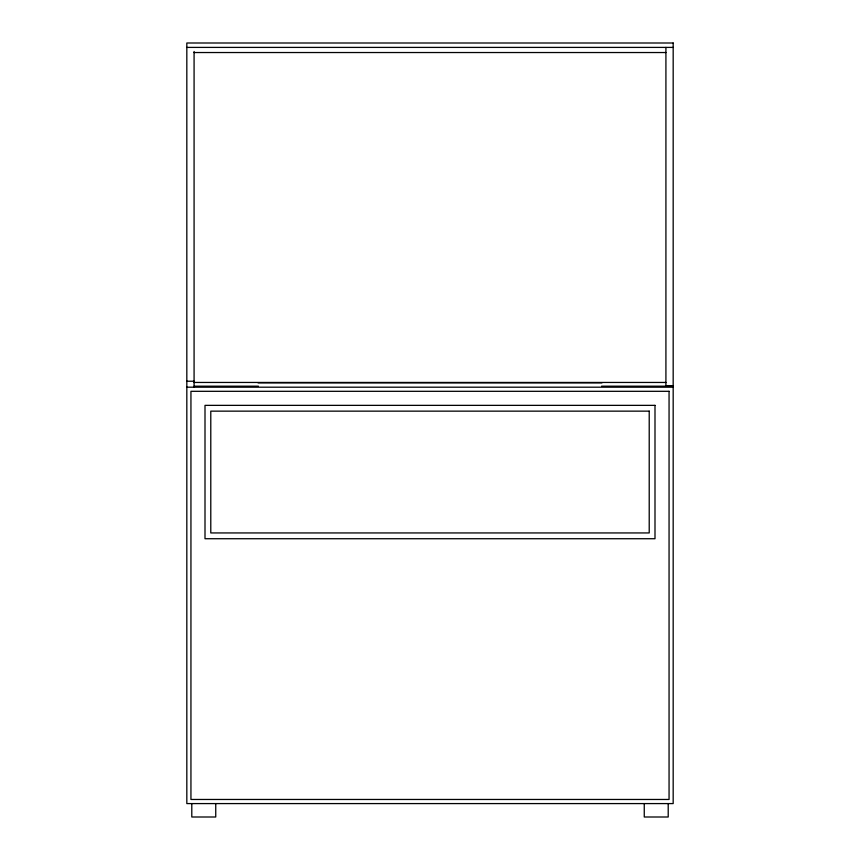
<?xml version="1.0" encoding="UTF-8"?>
<svg xmlns="http://www.w3.org/2000/svg" width="860" height="860" viewBox="0 0 860 860"><rect width="100%" height="100%" fill="white"/><g stroke="black" fill="none" stroke-linecap="round" stroke-linejoin="round"><path stroke-width="1.29" d="M186.824 47.407L673.176 47.407M194.08 52.535L665.919 52.535M186.824 381.227L194.08 381.227M194.08 382.453L665.919 382.453M258.054 382.872L601.946 382.872M665.919 385.85L673.176 385.85M194.08 386.183L258.419 386.183M601.581 386.183L673.176 386.183M186.824 387.193L673.176 387.193M668.209 803.584L668.209 817L644.258 817L644.258 803.584M665.919 47.407L665.919 386.183M215.742 803.584L215.742 817L191.791 817L191.791 803.584M194.08 51.482L194.08 387.193M673.176 43L186.824 43L186.824 803.584L673.176 803.584L673.176 43M669.058 391.311L190.941 391.311L190.941 799.467L669.058 799.467L669.058 391.311M654.997 405.361L205.002 405.361L205.002 538.726L654.997 538.726L654.997 405.361M649.214 411.144L210.786 411.144L210.786 532.942L649.214 532.942L649.214 411.144"/></g></svg>
